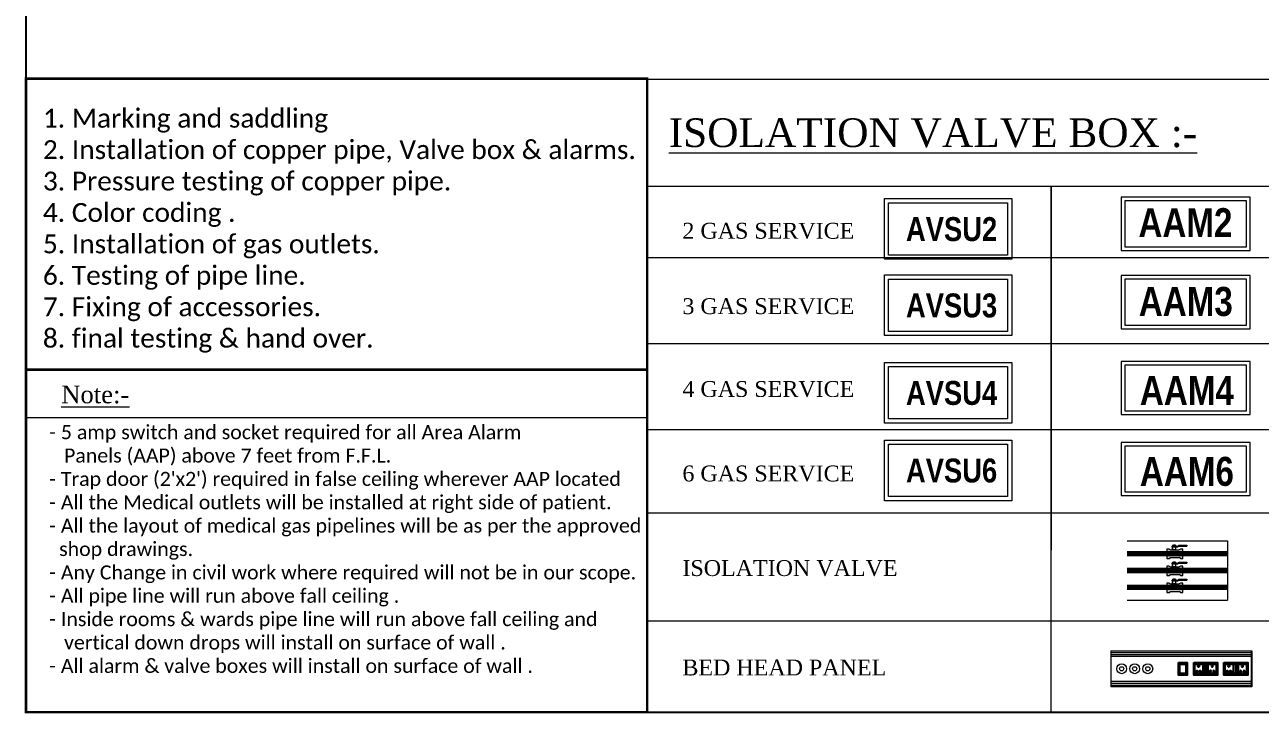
# Model space of a CAD drawing. Header units: metres. Extents: x 11749222 to 11901021, y -3863762 to -3708780.
# Drawn here: x 11771660 to 11804703, y -3863762 to -3845350 of the extents above; entities that cross this region are included whole.
import ezdxf

# ---------------------------------------------------------------- set-up
doc = ezdxf.new("R2010")
doc.units = ezdxf.units.M
doc.header["$MEASUREMENT"] = 0
doc.layers.get('0').update_dxf_attribs({"color": 251, "linetype": 'CONTINUOUS'})
for name, color, linetype in [('AR ANNOTATION', 8, 'CONTINUOUS'), ('AR-TEXT1', 9, 'CONTINUOUS'), ('I-REVISION 6', 8, 'CONTINUOUS'), ('MEDI AAP', 206, 'CONTINUOUS'), ('MEDI VB', 156, 'CONTINUOUS'), ('MEDI_TEXT', 222, 'CONTINUOUS'), ('TITLE', 251, 'CONTINUOUS')]:
    doc.layers.add(name, color=color, linetype=linetype)
for name, color, linetype, lineweight in [('MEDI AIR-4', 6, 'CONTINUOUS', 25), ('MEDI O2', 3, 'CONTINUOUS', 25), ('MEDI TEXT', 40, 'CONTINUOUS', 18), ('MEDI VAC', 1, 'CONTINUOUS', 25), ('N2O', 251, 'CONTINUOUS', 18)]:
    doc.layers.add(name, color=color, linetype=linetype, lineweight=lineweight)
doc.styles.add('ROMANTIC', font='romantic.ttf')
doc.styles.get("Standard").update_dxf_attribs({"font": 'arial.ttf'})
doc.styles.add('STYLE1', font='ARIALNB.TTF')

# ---------------------------------------------------------------- blocks, each defined once
blk = doc.blocks.new('A$C4D064DB7')
at = {"lineweight": 9}
h = blk.add_hatch(color=7, dxfattribs=at)
h.set_gradient(color1=(255, 255, 255), color2=(0, 38, 76), tint=1, name='INVCYLINDER')
h.paths.add_polyline_path([(4.5, 7.1), (3.7, 5.7), (3.7, 3.7), (12.3, 3.7), (12.3, 5.7), (11.5, 7.1), (11.5, 14.7), (12.3, 16.1), (12.3, 18.1), (3.7, 18.1), (3.7, 16.1), (4.5, 14.7)])
at = {"color": 7, "lineweight": 9}
for p, q in [((0, 11.9), (0, 10.9)), ((1, 13.7), (1, 8.4)), ((1, 13.7), (1.8, 13.7)), ((1.8, 13.7), (1.8, 8.2)), ((4, 12.9), (1.8, 12.9)), ((3.2, 12.9), (3.7, 12.9)), ((3.7, 18.1), (12.3, 18.1)), ((3.7, 16.1), (3.7, 18.1)), ((3.7, 16.1), (4.5, 14.7)), ((4, 13.1), (4, 9.7)), ((4, 13.1), (4.5, 13.1)), ((4.5, 14.7), (4.5, 7.1)), ((12.3, 16.1), (11.5, 14.7)), ((11.5, 14.7), (11.5, 7.1)), ((12.3, 18.1), (12.3, 16.1)), ((1, 8.4), (0.2, 7.1)), ((0.2, 7.1), (0.2, 0)), ((1.8, 8.2), (1, 6.8)), ((1, 6.8), (1, 0)), ((4, 9.9), (1.8, 9.9)), ((3.7, 5.7), (4.5, 7.1)), ((3.7, 3.7), (3.7, 5.7)), ((12.3, 3.7), (3.7, 3.7)), ((4, 9.7), (4.5, 9.7)), ((12.3, 5.7), (11.5, 7.1)), ((12.3, 5.7), (12.3, 3.7)), ((0.2, 0), (1, 0))]:
    blk.add_line(p, q, dxfattribs=at)
for centre, start, end in [((1, 11.9), 90, 180), ((1, 10.9), 180, 270)]:
    blk.add_arc(centre, 1, start, end, dxfattribs=at)
blk = doc.blocks.new('A$C734322C1')
at = {"color": 196, "lineweight": -2, "ltscale": 30}
for p, q in [((0, 407), (1600, 407)), ((4, 0), (4, 407)), ((1596, 0), (1596, 407)), ((1600, 0), (0, 0))]:
    blk.add_line(p, q, dxfattribs=at)
at = {"color": 196, "lineweight": -2}
for p, q in [((0, 407), (0, 0)), ((4, 389), (1596, 389)), ((4, 366), (1596, 366)), ((4, 346), (1596, 346)), ((1600, 407), (1600, 0)), ((4, 62), (1596, 62)), ((4, 41), (1596, 41)), ((4, 19), (1596, 19))]:
    blk.add_line(p, q, dxfattribs=at)
at = {"color": 251, "ltscale": 30}
for p, q in [((1043, 257), (1043, 151)), ((1045, 257), (1045, 151)), ((1071, 257), (1071, 151)), ((1073, 257), (1073, 151)), ((1099, 257), (1099, 151)), ((1101, 151), (1101, 257)), ((1386, 257), (1386, 151)), ((1388, 257), (1388, 151)), ((1413, 257), (1413, 151)), ((1416, 257), (1416, 151)), ((1442, 257), (1442, 151)), ((1444, 151), (1444, 257))]:
    blk.add_line(p, q, dxfattribs=at)
at = {"color": 196, "ltscale": 30}
for points in [[(768, 274), (867, 274), (867, 133), (768, 133), (768, 274)], [(940, 274), (1210, 274), (1210, 133), (940, 133), (940, 274)], [(1283, 274), (1553, 274), (1553, 133), (1283, 133), (1283, 274)]]:
    blk.add_lwpolyline(points, dxfattribs=at)
for points in [[(781, 259), (854, 259), (854, 149), (781, 149)], [(952, 259), (1198, 259), (1198, 149), (952, 149)], [(1295, 259), (1541, 259), (1541, 149), (1295, 149)]]:
    blk.add_lwpolyline(points, close=True, dxfattribs=at)
at = {"color": 251, "ltscale": 30}
for points in [[(827, 151), (783, 151), (783, 257), (827, 257)], [(802, 257), (852, 257), (852, 151), (802, 151)], [(1043, 151), (954, 151), (954, 257), (1043, 257)], [(1045, 257), (1071, 257)], [(1071, 151), (1045, 151)], [(1073, 257), (1099, 257)], [(1099, 151), (1073, 151)], [(1101, 257), (1196, 257), (1196, 151), (1101, 151)], [(1386, 151), (1297, 151), (1297, 257), (1386, 257)], [(1388, 257), (1413, 257)], [(1413, 151), (1388, 151)], [(1416, 257), (1442, 257)], [(1442, 151), (1416, 151)], [(1444, 257), (1539, 257), (1539, 151), (1444, 151)]]:
    blk.add_lwpolyline(points, dxfattribs=at)
at = {"color": 196, "lineweight": -2}
for centre, radius in [((123, 204), 55.9), ((123, 204), 23.6), ((271, 204), 55.9), ((271, 204), 23.6), ((419, 204), 55.9), ((419, 204), 23.6)]:
    blk.add_circle(centre, radius, dxfattribs=at)
at = {"color": 251, "ltscale": 30, "extrusion": (-5.91646e-31, -1.33227e-15, -1)}
for centre, major_axis, start_param, end_param in [((1314, 164), (-5.73, 5.73), 1.834158, 6.853552), ((1338, 245), (5.73, 5.73), 2.986247, 8.009328)]:
    blk.add_ellipse(centre, major_axis=major_axis, ratio=1, start_param=start_param, end_param=end_param, dxfattribs=at)
at = {"color": 251, "ltscale": 30, "extrusion": (0, -1.33227e-15, -1)}
blk.add_ellipse((1319, 176), major_axis=(-5.73, 5.73), ratio=1, start_param=4.97575, end_param=9.995144, dxfattribs=at)
at = {"color": 251, "ltscale": 30, "extrusion": (-2.95823e-31, -1.33227e-15, -1)}
blk.add_ellipse((1338, 232), major_axis=(-5.73, 5.73), ratio=1, start_param=1.41545, end_param=6.438531, dxfattribs=at)
at = {"color": 251, "ltscale": 30, "extrusion": (8.87469e-31, -1.33227e-15, -1)}
blk.add_ellipse((1357, 176), major_axis=(5.73, 5.73), ratio=1, start_param=2.571226, end_param=7.59062, dxfattribs=at)
at = {"color": 251, "ltscale": 30, "extrusion": (9.86076e-32, -1.33227e-15, -1)}
blk.add_ellipse((1363, 164), major_axis=(5.73, 5.73), ratio=1, start_param=-0.570366, end_param=4.449028, dxfattribs=at)
at = {"color": 251, "ltscale": 30}
for centre, major_axis, start_param, end_param in [((1467, 164), (-5.73, 5.73), -0.570366, 4.449028), ((1472, 176), (-5.73, 5.73), 2.571226, 7.59062), ((1491, 245), (-5.73, 5.73), 2.986247, 8.009328), ((1491, 232), (5.73, 5.73), 1.41545, 6.438531), ((1510, 176), (5.73, 5.73), 4.97575, 9.995144), ((1516, 164), (5.73, 5.73), 1.834158, 6.853552)]:
    blk.add_ellipse(centre, major_axis=major_axis, ratio=1, start_param=start_param, end_param=end_param, dxfattribs=at)
at = {"layer": 'AR-TEXT1', "color": 251, "extrusion": (1.18329e-30, -1.33227e-15, -1)}
blk.add_ellipse((971, 164), major_axis=(-5.73, 5.73), ratio=1, start_param=1.834158, end_param=6.853552, dxfattribs=at)
at = {"layer": 'AR-TEXT1', "color": 251, "extrusion": (-1.97215e-31, -1.33227e-15, -1)}
blk.add_ellipse((976, 176), major_axis=(-5.73, 5.73), ratio=1, start_param=4.97575, end_param=9.995144, dxfattribs=at)
at = {"layer": 'AR-TEXT1', "color": 251, "extrusion": (-3.9443e-31, -1.33227e-15, -1)}
blk.add_ellipse((995, 245), major_axis=(5.73, 5.73), ratio=1, start_param=2.986247, end_param=8.009328, dxfattribs=at)
at = {"layer": 'AR-TEXT1', "color": 251, "extrusion": (-2.95823e-31, -1.33227e-15, -1)}
blk.add_ellipse((995, 232), major_axis=(-5.73, 5.73), ratio=1, start_param=1.41545, end_param=6.438531, dxfattribs=at)
at = {"layer": 'AR-TEXT1', "color": 251, "extrusion": (8.87469e-31, -1.33227e-15, -1)}
blk.add_ellipse((1014, 176), major_axis=(5.73, 5.73), ratio=1, start_param=2.571226, end_param=7.59062, dxfattribs=at)
at = {"layer": 'AR-TEXT1', "color": 251, "extrusion": (3.9443e-31, -1.33227e-15, -1)}
blk.add_ellipse((1020, 164), major_axis=(5.73, 5.73), ratio=1, start_param=-0.570366, end_param=4.449028, dxfattribs=at)
at = {"layer": 'AR-TEXT1', "color": 251}
for centre, major_axis, start_param, end_param in [((1124, 164), (-5.73, 5.73), -0.570366, 4.449028), ((1129, 176), (-5.73, 5.73), 2.571226, 7.59062), ((1148, 245), (-5.73, 5.73), 2.986247, 8.009328), ((1148, 232), (5.73, 5.73), 1.41545, 6.438531), ((1167, 176), (5.73, 5.73), 4.97575, 9.995144), ((1173, 164), (5.73, 5.73), 1.834158, 6.853552)]:
    blk.add_ellipse(centre, major_axis=major_axis, ratio=1, start_param=start_param, end_param=end_param, dxfattribs=at)

msp = doc.modelspace()

# ---------------------------------------------------------------- linework, layer by layer
at = {"layer": 'I-REVISION 6', "color": 7}
msp.add_lwpolyline([(11771693.7, -3708780.2), (11771693.7, -3863728.8), (11881253.4, -3863728.8), (11881253.4, -3708780.2)], close=True, dxfattribs=at)
at = {"layer": 'MEDI AAP', "color": 165, "lineweight": 15, "ltscale": 0.8, "true_color": 0x5e67af}
for points in [[(11800984.9, -3851382.8), (11804435.5, -3851382.8), (11804435.5, -3849963.1), (11800984.9, -3849963.1)], [(11801083, -3851284.8), (11804337.4, -3851284.8), (11804337.4, -3850061.1), (11801083, -3850061.1)], [(11800984.9, -3853478.5), (11804435.5, -3853478.5), (11804435.5, -3852058.7), (11800984.9, -3852058.7)], [(11801083, -3853380.4), (11804337.4, -3853380.4), (11804337.4, -3852156.7), (11801083, -3852156.7)], [(11800984.9, -3855772.5), (11804435.5, -3855772.5), (11804435.5, -3854352.8), (11800984.9, -3854352.8)], [(11801083, -3855674.5), (11804337.4, -3855674.5), (11804337.4, -3854450.8), (11801083, -3854450.8)], [(11800984.9, -3857938.2), (11804435.5, -3857938.2), (11804435.5, -3856518.4), (11800984.9, -3856518.4)], [(11801083, -3857840.2), (11804337.4, -3857840.2), (11804337.4, -3856616.5), (11801083, -3856616.5)]]:
    msp.add_lwpolyline(points, close=True, dxfattribs=at)
at = {"layer": 'MEDI AIR-4', "color": 7, "lineweight": 15}
for p, q in [((11801139.4, -3859151.9), (11803829.7, -3859151.9)), ((11803829.7, -3859151.9), (11803829.7, -3860738.5)), ((11801139.4, -3860738.5), (11803829.7, -3860738.5))]:
    msp.add_line(p, q, dxfattribs=at)
at = {"layer": 'MEDI AIR-4', "color": 6, "const_width": 146.5}
msp.add_lwpolyline([(11801139.4, -3859942.1), (11803829.7, -3859942.1)], dxfattribs=at)
at = {"layer": 'MEDI O2', "color": 3, "const_width": 146.5}
msp.add_lwpolyline([(11801139.4, -3859491.2), (11803829.7, -3859491.2)], dxfattribs=at)
at = {"layer": 'MEDI VAC', "color": 1, "const_width": 146.5}
msp.add_lwpolyline([(11801139.4, -3860396.1), (11803829.7, -3860396.1)], dxfattribs=at)
at = {"layer": 'MEDI VB', "color": 5, "lineweight": 15, "ltscale": 0.8}
for points in [[(11794651.4, -3849999.3), (11798056.4, -3849999.3), (11798056.4, -3851621.1), (11794651.4, -3851621.1)], [(11794763.4, -3850111.3), (11797944.4, -3850111.3), (11797944.4, -3851509.1), (11794763.4, -3851509.1)], [(11794651.4, -3852040.9), (11798056.4, -3852040.9), (11798056.4, -3853662.6), (11794651.4, -3853662.6)], [(11794763.4, -3852152.8), (11797944.4, -3852152.8), (11797944.4, -3853550.7), (11794763.4, -3853550.7)], [(11794651.4, -3854380.3), (11798056.4, -3854380.3), (11798056.4, -3856002.1), (11794651.4, -3856002.1)], [(11794763.4, -3854492.3), (11797944.4, -3854492.3), (11797944.4, -3855890.1), (11794763.4, -3855890.1)], [(11794651.4, -3856454.9), (11798056.4, -3856454.9), (11798056.4, -3858076.7), (11794651.4, -3858076.7)], [(11794763.4, -3856566.9), (11797944.4, -3856566.9), (11797944.4, -3857964.7), (11794763.4, -3857964.7)]]:
    msp.add_lwpolyline(points, close=True, dxfattribs=at)
at = {"layer": 'MEDI_TEXT', "color": 7, "lineweight": 18}
msp.add_line((11788307.5, -3855862.4), (11771693.7, -3855862.4), dxfattribs=at)
at = {"layer": 'TITLE', "color": 7, "lineweight": 15}
for p, q in [((11788308.6, -3849664), (11799111.3, -3849664)), ((11788308.6, -3849664), (11799111.3, -3849664)), ((11799111.3, -3849664), (11799111.3, -3859396.4)), ((11799111.3, -3849664), (11805612.7, -3849664)), ((11799111.3, -3863728.8), (11799111.3, -3849664)), ((11788308.6, -3851574.8), (11805615.7, -3851574.8)), ((11788308.6, -3853875.8), (11805615.7, -3853875.8)), ((11788308.6, -3856176.7), (11805615.7, -3856176.7)), ((11788308.6, -3858400.6), (11805615.7, -3858400.6)), ((11805615.7, -3861302.5), (11788308.6, -3861302.5))]:
    msp.add_line(p, q, dxfattribs=at)
at = {"layer": 'TITLE', "color": 7, "lineweight": 18}
for points, const_width in [([(11788307.5, -3854573.7), (11771693.7, -3854573.7), (11771693.7, -3846791), (11788307.5, -3846791)], 66.8), ([(11788307.5, -3863728.8), (11771693.7, -3863728.8), (11771693.7, -3854573.7), (11788307.5, -3854573.7)], 65.5)]:
    msp.add_lwpolyline(points, close=True, dxfattribs=dict(at, const_width=const_width))
at = {"layer": 'TITLE', "color": 7, "lineweight": 15}
msp.add_lwpolyline([(11788307.5, -3863728.8), (11788306.8, -3846802.3), (11805615.7, -3846802.3), (11805616.4, -3863728.8)], close=True, dxfattribs=at)

# ---------------------------------------------------------------- block references
at = {"layer": 'AR ANNOTATION', "color": 7, "lineweight": 15, "ltscale": 750, "xscale": -29.47953352471721, "yscale": 29.47953352471721, "zscale": 29.47953352471721, "rotation": 89.99999999999993}
for p in [(11802739.7, -3859261.1), (11802739.7, -3859715.1), (11802739.7, -3860169.1)]:
    msp.add_blockref('A$C4D064DB7', p, dxfattribs=at)
at = {"layer": 'MEDI VAC', "color": 6, "lineweight": 15, "xscale": 2.358870761948417, "yscale": 2.358870761948417, "zscale": 2.358870761948417}
msp.add_blockref('A$C734322C1', (11800706.2, -3863052.9), dxfattribs=at)

# ---------------------------------------------------------------- texts
at = {"layer": 'MEDI AAP', "color": 165, "lineweight": 15, "true_color": 0x5e67af, "style": 'STYLE1'}
for s, p in [('AAM2', (11801445.6, -3851030.2)), ('AAM3', (11801455.4, -3853135.6)), ('AAM4', (11801483.7, -3855514.5)), ('AAM6', (11801483.7, -3857680.2))]:
    msp.add_text(s, height=774.37, dxfattribs=at).set_placement(p)
at = {"layer": 'MEDI TEXT', "color": 7, "lineweight": 18, "ltscale": 1000, "attachment_point": 1}
for s, insert, char_height, width in [('\\A1;\\pxsm1;{\\fCalibri|b0|i0|c0|p34;1. Marking and saddling \\P2. Installation of copper pipe, Valve box & alarms.\\P3. Pressure testing of copper pipe.\\P4. Color coding .\\P5. Installation of gas outlets. \\P6. Testing of pipe line.\\P7. Fixing of accessories.\\P8. final testing & hand over.}', (11772145.7, -3847597.9), 504.106, 42916.215), ("\\A1;{\\fCalibri|b0|i0|c0|p34;- 5 amp switch and socket required for all Area Alarm \\P   Panels (AAP) above 7 feet from F.F.L.\\P- Trap door (2'x2') required in false ceiling wherever AAP located\\P\\pxsm1,ql;- All the Medical outlets will be installed at right side of patient.\\P- All the layout of medical gas pipelines will be as per the approved\\P  shop drawings. \\P- Any Change in civil work where required will not be in our scope.\\P- All pipe line will run above fall ceiling .\\P- Inside rooms & wards pipe line will run above fall ceiling and\\P   vertical down drops will install on surface of wall .\\P- All alarm & valve boxes \\H0.99998x;will install on surface of wall .\\P^I}", (11772316.6, -3856057.5), 374.832, 31910.689)]:
    msp.add_mtext(s, dxfattribs=dict(at, insert=insert, char_height=char_height, width=width))
at = {"layer": 'MEDI VB', "color": 5, "lineweight": 15, "ltscale": 0.8, "style": 'STYLE1'}
for s, p in [('AVSU2', (11795227.8, -3851133.8)), ('AVSU3', (11795227.8, -3853175.3)), ('AVSU4', (11795227.8, -3855514.8)), ('AVSU6', (11795227.8, -3857589.3))]:
    msp.add_text(s, height=638.93, dxfattribs=at).set_placement(p)
at = {"layer": 'N2O', "color": 22, "lineweight": 15, "style": 'ROMANTIC', "width": 1}
msp.add_text('%%UISOLATION VALVE BOX :-', height=767.54, dxfattribs=at).set_placement((11788881.6, -3848620.4))
at = {"layer": 'N2O', "color": 0, "lineweight": 15, "style": 'ROMANTIC', "width": 1}
for s, p in [('2 GAS SERVICE', (11789249.7, -3851072.2, 126)), ('3 GAS SERVICE', (11789249.7, -3853087.7, 126)), ('4 GAS SERVICE', (11789249.7, -3855302.6, 126)), ('6 GAS SERVICE', (11789249.7, -3857561.8, 126)), ('ISOLATION VALVE', (11789249.7, -3860090.5, 126)), ('BED HEAD PANEL', (11789249.7, -3862750, 126))]:
    msp.add_text(s, height=424.548, dxfattribs=at).set_placement(p)
at = {"layer": 'N2O', "color": 10, "lineweight": 18, "insert": (11772635.5, -3854999.6), "char_height": 472.42, "width": 2967.748, "attachment_point": 1, "style": 'ROMANTIC'}
msp.add_mtext('{\\LNote:-}', dxfattribs=at)

doc.saveas('drawing.dxf')
